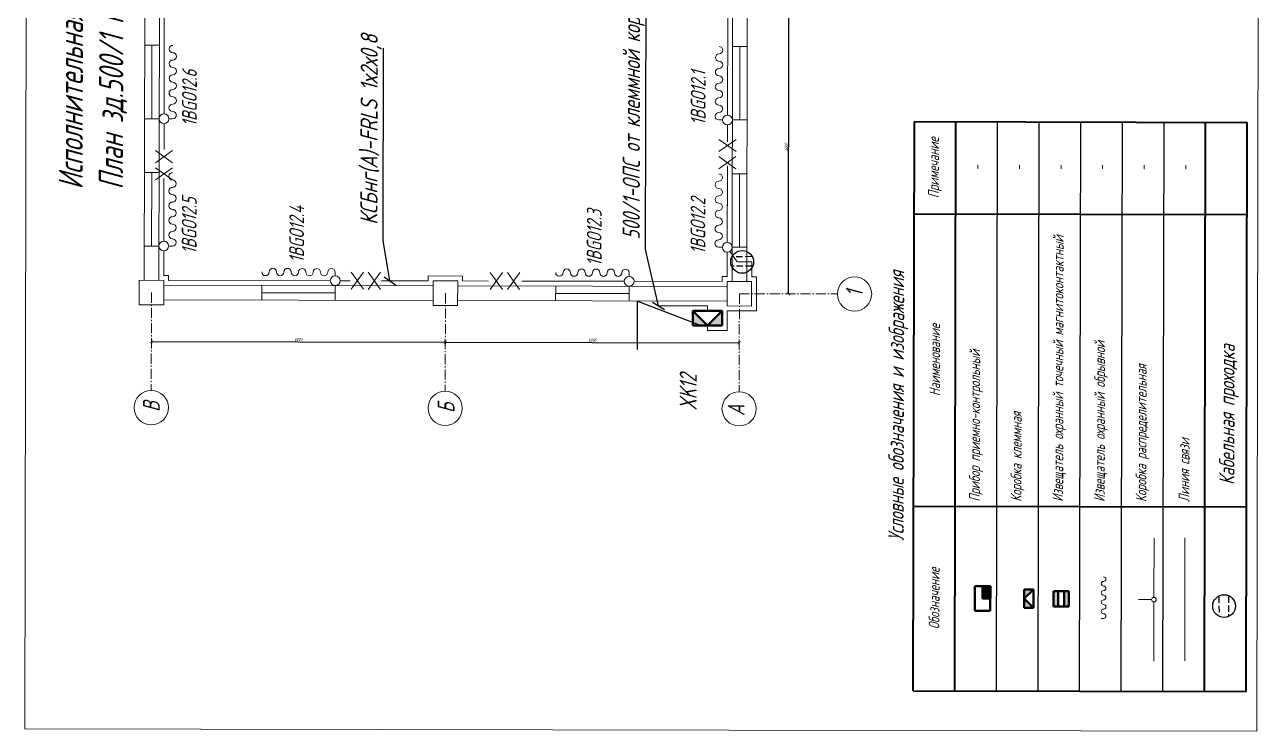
# Model space of a CAD drawing. Header units: millimetres. Extents: x 11147 to 17246, y -744 to 6547.
# Drawn here: x 16260 to 17231, y 1088 to 1644 of the extents above; entities that cross this region are included whole.
import ezdxf
from ezdxf import colors
from ezdxf.entities.mleader import LeaderData, LeaderLine
from ezdxf.math import Vec2, Vec3

# ---------------------------------------------------------------- set-up
doc = ezdxf.new("R2010")
doc.units = ezdxf.units.MM
doc.linetypes.add('gost5', pattern=[7, 5, -2, 0])
doc.linetypes.add('gost6', pattern=[12, 8, -1.5, 1, -1.5])
doc.layers.get('Defpoints').update_dxf_attribs({"color": 33})
for name, color, linetype, lineweight in [('Датчики (Вновь)', 2, 'Continuous', 50), ('КаБель силовой (Вновь)', 1, 'Continuous', 60), ('Линия выноска', 137, 'Continuous', 20), ('Линия связи (Вновь)', 3, 'Continuous', 60), ('Осевая', 4, 'gost6', 25), ('ППК и др. приБоры', 171, 'Continuous', 50), ('Размерная', 4, 'Continuous', 25), ('Рамка толстая', 7, 'Continuous', 60), ('Рамка тонкая', 5, 'Continuous', 25), ('Связь', 84, 'Continuous', 50), ('Строительный', 251, 'Continuous', 13), ('ТаБлица', 253, 'Continuous', 25), ('текст', 7, 'Continuous', 25), ('Щиты пульты (Вновь)', 5, 'Continuous', 50), ('Эл. аппараты (Вновь)', 93, 'Continuous', 50)]:
    doc.layers.add(name, color=color, linetype=linetype, lineweight=lineweight)
doc.styles.add('Simplex', font='simplex.shx', dxfattribs={"width": 0.7, "oblique": 15})
doc.styles.get("Standard").update_dxf_attribs({"font": 'arial.ttf'})
doc.dimstyles.new('ISO-25', dxfattribs={"dimtxt": 2.5, "dimasz": 2.5, "dimexe": 1.25, "dimexo": 0.625, "dimtad": 1, "dimtxsty": 'Standard', "dimcen": 2.5, "dimadec": 0, "dimazin": 0, "dimtfac": 1, "dimtmove": 0, "dimatfit": 3, "dimfxl": 1, "dimarcsym": 0})

# ---------------------------------------------------------------- blocks, each defined once
blk = doc.blocks.new('_ArchTick')
at = {"color": 0, "linetype": 'ByBlock', "const_width": 0.15}
blk.add_lwpolyline([(-0.5, -0.5), (0.5, 0.5)], dxfattribs=at)
blk = doc.blocks.new('*D138')
at = {"layer": 'Defpoints', "color": 0, "lineweight": 80, "transparency": 16777216}
for p in [(16860.48, 1663.25), (16860.48, 1663.25), (16859.99, 1432.14)]:
    blk.add_point(p, dxfattribs=at)
at = {"layer": 'Размерная', "color": 0, "lineweight": -2, "transparency": 16777216}
for p, q in [((16859.85, 1663.25), (16859.23, 1663.25)), ((16859.99, 1432.14), (16860.48, 1663.25)), ((16860.62, 1432.13), (16861.24, 1432.13))]:
    blk.add_line(p, q, dxfattribs=at)
at = {"layer": 'Размерная', "color": 0, "lineweight": -2, "transparency": 16777216, "xscale": 2.5, "yscale": 2.5, "zscale": 2.5}
for p, rotation in [((16860.48, 1663.25), 89.88075628171742), ((16859.99, 1432.14), 269.8807562817174)]:
    blk.add_blockref('_ArchTick', p, dxfattribs=dict(at, rotation=rotation))
at = {"layer": 'Размерная', "color": 0, "lineweight": 20, "transparency": 16777216, "insert": (16858.36, 1547.7), "char_height": 2.5, "attachment_point": 5, "rotation": 89.88076, "style": 'Simplex'}
blk.add_mtext('6000', dxfattribs=at)
blk = doc.blocks.new('*D136')
at = {"layer": 'Defpoints', "color": 0, "lineweight": 80, "transparency": 16777216}
for p in [(16590.28, 1394.18), (16821.4, 1393.7), (16821.4, 1393.7)]:
    blk.add_point(p, dxfattribs=at)
at = {"layer": 'Размерная', "color": 0, "lineweight": -2, "transparency": 16777216}
for p, q in [((16590.28, 1394.18), (16821.4, 1393.7)), ((16590.28, 1393.55), (16590.28, 1392.93)), ((16821.4, 1394.32), (16821.4, 1394.95))]:
    blk.add_line(p, q, dxfattribs=at)
at = {"layer": 'Размерная', "color": 0, "lineweight": -2, "transparency": 16777216, "xscale": 2.5, "yscale": 2.5, "zscale": 2.5}
for p, rotation in [((16590.28, 1394.18), 179.8807562817177), ((16821.4, 1393.7), 359.8807562817177)]:
    blk.add_blockref('_ArchTick', p, dxfattribs=dict(at, rotation=rotation))
at = {"layer": 'Размерная', "color": 0, "lineweight": 20, "transparency": 16777216, "insert": (16705.84, 1395.81), "char_height": 2.5, "attachment_point": 5, "rotation": 359.88076, "style": 'Simplex'}
blk.add_mtext('6000', dxfattribs=at)
blk = doc.blocks.new('*D137')
at = {"layer": 'Defpoints', "color": 0, "lineweight": 80, "transparency": 16777216}
for p in [(16359.17, 1394.66), (16590.28, 1394.18), (16590.28, 1394.18)]:
    blk.add_point(p, dxfattribs=at)
at = {"layer": 'Размерная', "color": 0, "lineweight": -2, "transparency": 16777216}
for p, q in [((16359.17, 1394.66), (16590.28, 1394.18)), ((16359.17, 1394.03), (16359.17, 1393.41)), ((16590.28, 1394.8), (16590.29, 1395.43))]:
    blk.add_line(p, q, dxfattribs=at)
at = {"layer": 'Размерная', "color": 0, "lineweight": -2, "transparency": 16777216, "xscale": 2.5, "yscale": 2.5, "zscale": 2.5}
for p, rotation in [((16359.17, 1394.66), 179.8807562817177), ((16590.28, 1394.18), 359.8807562817177)]:
    blk.add_blockref('_ArchTick', p, dxfattribs=dict(at, rotation=rotation))
at = {"layer": 'Размерная', "color": 0, "lineweight": 20, "transparency": 16777216, "insert": (16474.73, 1396.29), "char_height": 2.5, "attachment_point": 5, "rotation": 359.88076, "style": 'Simplex'}
blk.add_mtext('6000', dxfattribs=at)
blk = doc.blocks.new('_Oblique')
at = {"color": 0, "linetype": 'ByBlock', "lineweight": -2}
blk.add_line((-0.5, -0.5), (0.5, 0.5), dxfattribs=at)
blk = doc.blocks.new('A$C4BB167BF')
at = {"layer": 'Щиты пульты (Вновь)', "true_color": 0xc7c8ca}
h = blk.add_hatch(color=9, dxfattribs=at)
h.paths.add_polyline_path([(0, 3), (0, 0), (3, 3)])
h.paths.add_polyline_path([(6, 3), (3, 3), (6, 0)])
at = {"layer": 'Щиты пульты (Вновь)', "color": 252, "true_color": 0x939598}
for p, q in [((0, 3), (0, 0)), ((6, 3), (0, 3)), ((0, 0), (3, 3)), ((3, 3), (6, 0)), ((6, 0), (6, 3)), ((0, 0), (6, 0))]:
    blk.add_line(p, q, dxfattribs=at)
blk = doc.blocks.new('_None')
blk = doc.blocks.new('A$C48594EF7')
at = {"layer": 'Щиты пульты (Вновь)'}
h = blk.add_hatch(color=256, dxfattribs=at)
h.paths.add_polyline_path([(0, 3), (0, 0), (3, 3)])
h.paths.add_polyline_path([(6, 3), (3, 3), (6, 0)])
for p, q in [((0, 3), (0, 0)), ((6, 3), (0, 3)), ((0, 0), (3, 3)), ((3, 3), (6, 0)), ((6, 0), (6, 3)), ((0, 0), (6, 0))]:
    blk.add_line(p, q, dxfattribs=at)
blk = doc.blocks.new('*T158')
at = {"layer": 'ТаБлица', "color": 0, "linetype": 'ByBlock', "lineweight": 40, "transparency": 16777216}
for p, q in [((0, 0), (0.93, 447.7)), ((0.93, 447.7), (262.65, 447.15)), ((32.71, -0.07), (33.65, 447.63)), ((229, -0.48), (229.94, 447.22)), ((261.72, -0.54), (262.65, 447.15)), ((0.78, 375.1), (262.5, 374.55)), ((0.3, 145.2), (262.02, 144.65)), ((0, 0), (261.72, -0.54))]:
    blk.add_line(p, q, dxfattribs=at)
at = {"layer": 'ТаБлица', "color": 5, "linetype": 'ByBlock', "lineweight": 25, "transparency": 16777216}
for p, q in [((65.43, -0.14), (66.36, 447.56)), ((98.14, -0.2), (99.08, 447.49)), ((130.86, -0.27), (131.79, 447.43)), ((163.57, -0.34), (164.51, 447.36)), ((196.29, -0.41), (197.22, 447.29))]:
    blk.add_line(p, q, dxfattribs=at)
at = {"layer": 'ТаБлица', "color": 2, "lineweight": 20, "transparency": 16777216, "char_height": 8.47, "rotation": 89.88076, "style": 'Simplex'}
for s, insert, width, attachment_point in [('{\\C256;\\c0;Примечание}', (17.21, 411.37), 72.6, 5), ('-', (49.93, 411.3), 65.34, 5), ('-', (82.64, 411.23), 65.34, 5), ('-', (115.36, 411.16), 65.34, 5), ('-', (148.07, 411.09), 65.34, 5), ('-', (180.79, 411.02), 65.34, 5), ('-', (213.5, 410.96), 65.34, 5), ('{\\C256;\\c0;Извещатель охранный точечный магнитоконтактный }', (114.81, 148.59), 222.64, 4), ('{\\C256;\\c0;Наименование}', (16.9, 260.12), 229.9, 5), ('{\\C256;\\c0;Извещатель охранный обрывной}', (147.53, 148.52), 222.64, 4), ('{\\C256;\\c0;Прибор приемно-контрольный}', (49.38, 148.73), 222.64, 4), ('{\\C256;\\c0;Коробка распределительная}', (180.24, 148.46), 222.64, 4), ('{\\C256;\\c0;Коробка клеммная}', (82.1, 148.66), 222.64, 4), ('{\\C256;\\c0;Линия связи}', (212.96, 148.39), 222.64, 4), ('{\\C256;\\c0;Обозначение}', (16.51, 72.57), 145.2, 5)]:
    blk.add_mtext(s, dxfattribs=dict(at, insert=insert, width=width, attachment_point=attachment_point))
blk = doc.blocks.new('A$C3F1D3E92')
at = {"layer": 'Датчики (Вновь)', "true_color": 0x000000}
h = blk.add_hatch(color=18, dxfattribs=at)
h.paths.add_polyline_path([(5, 3.5), (5, 5), (0, 5), (0, 3.5)])
h.paths.add_polyline_path([(0, 1.5), (0, 0), (5, 0), (5, 1.5)])
at = {"layer": 'Датчики (Вновь)', "color": 18, "true_color": 0x000000}
for p, q in [((0, 5), (0, 0)), ((5, 5), (0, 5)), ((5, 0), (5, 5)), ((0, 3.5), (5, 3.5)), ((0, 1.5), (5, 1.5)), ((0, 0), (5, 0))]:
    blk.add_line(p, q, dxfattribs=at)
blk = doc.blocks.new('A$C3B4B2642')
at = {"layer": 'ППК и др. приБоры'}
blk.add_hatch(color=256, dxfattribs=at).paths.add_polyline_path([(4, 2.5), (4, 0), (8, 0), (8, 2.5)])
for p, q in [((0, 5), (0, 0)), ((8, 5), (0, 5)), ((8, 0), (8, 5)), ((4, 0), (4, 2.5)), ((4, 2.5), (8, 2.5)), ((0, 0), (8, 0))]:
    blk.add_line(p, q, dxfattribs=at)

msp = doc.modelspace()

# ---------------------------------------------------------------- linework, layer by layer
at = {"color": 1, "linetype": 'gost5', "lineweight": 30}
for p, q in [((16830.90058, 1461.43609), (16816.69854, 1461.34119)), ((16831.25848, 1453.84391), (16815.81122, 1454.00051)), ((17198.47869, 1193.74284), (17198.57358, 1179.5408)), ((17206.07087, 1194.10074), (17205.91426, 1178.65348))]:
    msp.add_line(p, q, dxfattribs=at)
at = {"color": 5, "lineweight": 30}
for centre in [(16823.66659, 1457.34431), (17202.57047, 1186.50885)]:
    msp.add_circle(centre, 8.97299, dxfattribs=at)
at = {"layer": 'КаБель силовой (Вновь)', "lineweight": 20}
for p, q in [((16375.90702, 1569.88538), (16373.01813, 1569.8914)), ((16805.3896, 1568.99155), (16808.2785, 1568.98553)), ((16375.6986, 1469.73698), (16372.8097, 1469.74299)), ((16805.18117, 1468.84314), (16808.07007, 1468.83713)), ((16503.73091, 1449.24816), (16503.7249, 1446.35926)), ((16734.84261, 1448.76717), (16734.8366, 1445.87827)), ((17107.79136, 1176.87366), (17105.97636, 1176.87744))]:
    msp.add_line(p, q, dxfattribs=at)
for centre, radius, start, end in [((16376.02126, 1624.77441), 2.8889, 89.88075628, 269.88075628), ((16805.50383, 1623.88058), 2.8889, 269.88075628, 89.88075628), ((16375.99721, 1613.21883), 2.8889, 89.88075628, 269.88075628), ((16376.00923, 1618.99662), 2.8889, 269.88075628, 89.88075628), ((16805.49181, 1618.10278), 2.8889, 89.88075628, 269.88075628), ((16805.47978, 1612.32499), 2.8889, 269.88075628, 89.88075628), ((16375.97316, 1601.66324), 2.8889, 89.88075628, 269.88075628), ((16375.98519, 1607.44104), 2.8889, 269.88075628, 89.88075628), ((16805.46776, 1606.5472), 2.8889, 89.88075628, 269.88075628), ((16805.45574, 1600.76941), 2.8889, 269.88075628, 89.88075628), ((16375.96114, 1595.88545), 2.8889, 269.88075628, 89.88075628), ((16805.44371, 1594.99161), 2.8889, 89.88075628, 269.88075628), ((16375.94911, 1590.10766), 2.8889, 89.88075628, 269.88075628), ((16375.93709, 1584.32987), 2.8889, 269.88075628, 89.88075628), ((16805.41966, 1583.43603), 2.8889, 89.88075628, 269.88075628), ((16805.43169, 1589.21382), 2.8889, 269.88075628, 89.88075628), ((16375.92506, 1578.55207), 2.8889, 89.88075628, 269.88075628), ((16375.91304, 1572.77428), 2.8889, 269.88075628, 89.88075628), ((16805.39561, 1571.88044), 2.8889, 89.88075628, 269.88075628), ((16805.40764, 1577.65824), 2.8889, 269.88075628, 89.88075628), ((16375.81283, 1524.62601), 2.8889, 89.88075628, 269.88075628), ((16805.29541, 1523.73217), 2.8889, 269.88075628, 89.88075628), ((16375.78878, 1513.07043), 2.8889, 89.88075628, 269.88075628), ((16375.80081, 1518.84822), 2.8889, 269.88075628, 89.88075628), ((16805.28338, 1517.95438), 2.8889, 89.88075628, 269.88075628), ((16375.77676, 1507.29263), 2.8889, 269.88075628, 89.88075628), ((16805.25933, 1506.39879), 2.8889, 89.88075628, 269.88075628), ((16805.27136, 1512.17659), 2.8889, 269.88075628, 89.88075628), ((16375.76473, 1501.51484), 2.8889, 89.88075628, 269.88075628), ((16375.75271, 1495.73705), 2.8889, 269.88075628, 89.88075628), ((16805.23528, 1494.84321), 2.8889, 89.88075628, 269.88075628), ((16805.24731, 1500.621), 2.8889, 269.88075628, 89.88075628), ((16375.74068, 1489.95926), 2.8889, 89.88075628, 269.88075628), ((16375.72866, 1484.18146), 2.8889, 269.88075628, 89.88075628), ((16805.22326, 1489.06542), 2.8889, 269.88075628, 89.88075628), ((16375.71663, 1478.40367), 2.8889, 89.88075628, 269.88075628), ((16805.21123, 1483.28762), 2.8889, 89.88075628, 269.88075628), ((16805.19921, 1477.50983), 2.8889, 269.88075628, 89.88075628), ((16375.70461, 1472.62588), 2.8889, 269.88075628, 89.88075628), ((16805.18718, 1471.73204), 2.8889, 89.88075628, 269.88075628), ((16448.84188, 1449.36239), 2.8889, 179.88075628, 359.88075628), ((16454.61967, 1449.35037), 2.8889, 359.88075628, 179.88075628), ((16460.39747, 1449.33835), 2.8889, 179.88075628, 359.88075628), ((16466.17526, 1449.32632), 2.8889, 359.88075628, 179.88075628), ((16471.95305, 1449.3143), 2.8889, 179.88075628, 359.88075628), ((16477.73084, 1449.30227), 2.8889, 359.88075628, 179.88075628), ((16483.50864, 1449.29025), 2.8889, 179.88075628, 359.88075628), ((16489.28643, 1449.27822), 2.8889, 359.88075628, 179.88075628), ((16495.06422, 1449.2662), 2.8889, 179.88075628, 359.88075628), ((16500.84201, 1449.25417), 2.8889, 359.88075628, 179.88075628), ((16679.95358, 1448.88141), 2.8889, 179.88075628, 359.88075628), ((16685.73137, 1448.86938), 2.8889, 359.88075628, 179.88075628), ((16691.50917, 1448.85736), 2.8889, 179.88075628, 359.88075628), ((16697.28696, 1448.84533), 2.8889, 359.88075628, 179.88075628), ((16703.06475, 1448.83331), 2.8889, 179.88075628, 359.88075628), ((16708.84254, 1448.82128), 2.8889, 359.88075628, 179.88075628), ((16714.62034, 1448.80926), 2.8889, 179.88075628, 359.88075628), ((16720.39813, 1448.79723), 2.8889, 359.88075628, 179.88075628), ((16726.17592, 1448.78521), 2.8889, 179.88075628, 359.88075628), ((16731.95371, 1448.77318), 2.8889, 359.88075628, 179.88075628), ((17107.84802, 1204.0986), 1.815, 89.88075628, 269.88075628), ((17107.85557, 1207.72859), 1.815, 269.88075628, 89.88075628), ((17107.83291, 1196.83862), 1.815, 89.88075628, 269.88075628), ((17107.82536, 1193.20862), 1.815, 269.88075628, 89.88075628), ((17107.84047, 1200.46861), 1.815, 269.88075628, 89.88075628), ((17107.8178, 1189.57863), 1.815, 89.88075628, 269.88075628), ((17107.81025, 1185.94864), 1.815, 269.88075628, 89.88075628), ((17107.80269, 1182.31865), 1.815, 89.88075628, 269.88075628), ((17107.79514, 1178.68865), 1.815, 269.88075628, 89.88075628)]:
    msp.add_arc(centre, radius, start, end, dxfattribs=at)
at = {"layer": 'Линия связи (Вновь)', "lineweight": 20}
for p, q in [((16369.17428, 1573.75128), (16369.33461, 1650.78851)), ((16812.2987, 1649.86661), (16812.13837, 1572.82938)), ((16369.11616, 1545.82485), (16369.15825, 1566.04755)), ((16812.12234, 1565.12566), (16812.09438, 1551.69245)), ((16812.10234, 1555.51366), (16812.12234, 1565.12566)), ((16362.35336, 1535.24669), (16375.85492, 1544.84828)), ((16375.83488, 1535.21863), (16362.3734, 1544.87634)), ((16805.33773, 1544.07066), (16818.83929, 1553.67226)), ((16818.81925, 1544.0426), (16805.35778, 1553.70032)), ((16805.30968, 1530.58915), (16818.81123, 1540.19074)), ((16818.79119, 1530.56109), (16805.32972, 1540.2188)), ((16362.3253, 1521.76517), (16375.82686, 1531.36677)), ((16375.80682, 1521.73711), (16362.34534, 1531.39483)), ((16812.05543, 1532.97624), (16811.92995, 1472.68098)), ((16811.92995, 1472.68098), (16812.04919, 1529.97885)), ((16368.96585, 1473.60287), (16369.06846, 1522.90258)), ((16368.90974, 1446.63984), (16368.94982, 1465.89915)), ((16811.91391, 1464.97725), (16811.87383, 1445.71794)), ((16819.6016, 1457.2575), (16814.05189, 1465.61973)), ((16831.15719, 1457.23345), (16819.6016, 1457.2575)), ((16831.13314, 1445.67786), (16831.15719, 1457.23345)), ((16516.20954, 1435.74062), (16525.86725, 1449.20209)), ((16516.23759, 1449.22213), (16525.83919, 1435.72057)), ((16529.69105, 1435.71256), (16539.34876, 1449.17403)), ((16529.71911, 1449.19407), (16539.32071, 1435.69252)), ((16625.6192, 1435.51291), (16635.27691, 1448.97439)), ((16625.64725, 1448.99443), (16635.24885, 1435.49287)), ((16639.10071, 1435.48485), (16648.75842, 1448.94633)), ((16639.12877, 1448.96637), (16648.73037, 1435.46481)), ((16372.7616, 1446.63182), (16368.90974, 1446.63984)), ((16372.75358, 1442.77996), (16372.7616, 1446.63182)), ((16499.86502, 1442.51542), (16372.75358, 1442.77996)), ((16515.53604, 1442.4828), (16507.56874, 1442.49939)), ((16576.90225, 1442.35509), (16540.06771, 1442.43175)), ((16576.90225, 1442.35509), (16576.91027, 1446.20695)), ((16576.91027, 1446.20695), (16603.8733, 1446.15083)), ((16603.8733, 1446.15083), (16603.86528, 1442.29897)), ((16624.26364, 1442.25652), (16603.86528, 1442.29897)), ((16730.97672, 1442.03443), (16650.52778, 1442.20186)), ((16808.01395, 1441.8741), (16738.68044, 1442.0184)), ((16808.02197, 1445.72596), (16808.01395, 1441.8741)), ((16811.87383, 1445.71794), (16808.02197, 1445.72596)), ((16834.985, 1445.66985), (16831.13314, 1445.67786)), ((16834.985, 1445.66985), (16834.92888, 1418.70681)), ((16796.41828, 1422.63884), (16757.89967, 1422.71901)), ((16796.41027, 1418.78698), (16796.41828, 1422.63884)), ((16811.78565, 1403.34747), (16811.81771, 1418.75491)), ((16811.81771, 1418.75491), (16834.92888, 1418.70681)), ((16796.38622, 1407.23139), (16796.3782, 1403.37953)), ((16796.3782, 1403.37953), (16811.78565, 1403.34747)), ((17147.37439, 1193.383), (17147.47134, 1239.9679)), ((17171.57174, 1143.41049), (17171.7732, 1240.21029)), ((17145.55561, 1191.57178), (17135.27064, 1191.59319)), ((17147.26988, 1143.16811), (17147.36683, 1189.75301))]:
    msp.add_line(p, q, dxfattribs=at)
at = {"layer": 'Осевая', "lineweight": 20}
for p, q in [((16359.25203, 1433.17837), (16359.0917, 1356.14113)), ((16590.36373, 1432.69738), (16590.2034, 1355.66014)), ((16821.47543, 1432.21639), (16821.3151, 1355.17915)), ((16821.47543, 1432.21639), (16898.51266, 1432.05606))]:
    msp.add_line(p, q, dxfattribs=at)
at = {"layer": 'Рамка толстая', "color": 18, "lineweight": 20, "true_color": 0x000000}
for p, q in [((16259.60534, 1090.0202), (16262.37983, 2423.14231)), ((17228.22824, 1088.0043), (17231.00273, 2421.12641)), ((17228.22824, 1088.0043), (16259.60534, 1090.0202))]:
    msp.add_line(p, q, dxfattribs=at)
at = {"layer": 'Рамка тонкая', "lineweight": 20}
for centre in [(16911.99417, 1432.028), (16359.06364, 1342.65962), (16590.17534, 1342.17863), (16821.28704, 1341.69764)]:
    msp.add_circle(centre, 13.48155, dxfattribs=at)
at = {"layer": 'Связь', "lineweight": 20}
msp.add_circle((17147.37061, 1191.568), 1.815, dxfattribs=at)
at = {"layer": 'Строительный', "lineweight": 20}
for p, q in [((16353.49428, 1442.82004), (16353.93518, 1654.67244)), ((16365.04986, 1442.796), (16365.49077, 1654.64839)), ((16815.71767, 1441.85807), (16816.15858, 1653.71046)), ((16827.27326, 1441.83402), (16827.71417, 1653.68641)), ((16353.87907, 1627.7094), (16365.43465, 1627.68536)), ((16359.53661, 1569.91945), (16359.65686, 1627.69738)), ((16827.65805, 1626.72338), (16816.10247, 1626.74743)), ((16821.76001, 1568.95748), (16821.88026, 1626.7354)), ((16365.3144, 1569.90743), (16353.75882, 1569.93148)), ((16815.98222, 1568.9695), (16827.5378, 1568.94545)), ((16353.67064, 1527.561), (16365.22622, 1527.53695)), ((16359.32818, 1469.77105), (16359.44843, 1527.54898)), ((16827.44962, 1526.57497), (16815.89404, 1526.59902)), ((16821.55158, 1468.80907), (16821.67183, 1526.587)), ((16365.10598, 1469.75903), (16353.55039, 1469.78308)), ((16815.77379, 1468.8211), (16827.32938, 1468.79705)), ((16349.64241, 1442.82806), (16349.60233, 1423.56875)), ((16368.90172, 1442.78798), (16349.64241, 1442.82806)), ((16368.86164, 1423.52867), (16368.90172, 1442.78798)), ((16368.89371, 1438.93612), (16580.7461, 1438.49521)), ((16445.90689, 1427.2202), (16445.93094, 1438.77579)), ((16503.70886, 1438.65554), (16503.68481, 1427.09996)), ((16580.75411, 1442.34707), (16580.71403, 1423.08776)), ((16600.01342, 1442.30699), (16580.75411, 1442.34707)), ((16599.97334, 1423.04768), (16600.01342, 1442.30699)), ((16600.00541, 1438.45513), (16811.8578, 1438.01422)), ((16677.01859, 1426.73921), (16677.04264, 1438.2948)), ((16734.82056, 1438.17455), (16734.79651, 1426.61897)), ((16811.86581, 1441.86608), (16811.82573, 1422.60677)), ((16831.12512, 1441.826), (16811.86581, 1441.86608)), ((16831.08504, 1422.56669), (16831.12512, 1441.826)), ((16445.91891, 1432.998), (16503.69684, 1432.87775)), ((16677.03061, 1432.51701), (16734.80854, 1432.39676)), ((16349.60233, 1423.56875), (16368.86164, 1423.52867)), ((16368.86966, 1427.38053), (16580.72205, 1426.93963)), ((16580.71403, 1423.08776), (16599.97334, 1423.04768)), ((16599.98136, 1426.89954), (16811.83375, 1426.45864)), ((16811.82573, 1422.60677), (16831.08504, 1422.56669))]:
    msp.add_line(p, q, dxfattribs=at)
at = {"layer": 'Эл. аппараты (Вновь)', "lineweight": 20}
for centre in [(16369.16627, 1569.89941), (16369.16627, 1569.89941), (16812.13036, 1568.97752), (16812.13036, 1568.97752), (16368.95784, 1469.75101), (16368.95784, 1469.75101), (16811.92193, 1468.82911), (16811.92193, 1468.82911), (16503.71688, 1442.5074), (16503.71688, 1442.5074), (16734.82858, 1442.02641), (16734.82858, 1442.02641)]:
    msp.add_circle(centre, 3.85187, dxfattribs=at)

# ---------------------------------------------------------------- block references
msp.add_blockref('*T158', (16958.10656, 1119.94761))
at = {"lineweight": 20}
for name, p, xscale, yscale, zscale, rotation in [('A$C4BB167BF', (16807.96567, 1418.76282), 3.851869999999999, 3.851869999999999, 3.851869999999999, 179.8807562816986), ('A$C3B4B2642', (17018.73734, 1182.74128), 2.42, 2.42, 2.42, 89.88075628169861), ('A$C3F1D3E92', (17080.44198, 1186.24299), 2.42, 2.42, 2.42, 89.88075628169861)]:
    msp.add_blockref(name, p, dxfattribs=dict(at, xscale=xscale, yscale=yscale, zscale=zscale, rotation=rotation))
at = {"layer": 'ТаБлица', "color": 2, "lineweight": 20, "xscale": 2.42, "yscale": 2.42, "zscale": 2.42, "rotation": 89.88075628169861}
msp.add_blockref('A$C48594EF7', (17052.653, 1185.10698), dxfattribs=at)

# ---------------------------------------------------------------- texts
at = {"layer": 'ТаБлица', "color": 2, "lineweight": 20, "char_height": 12.1, "width": 447.4224887, "attachment_point": 5, "rotation": 89.88075628, "style": 'Simplex'}
for s, insert in [('{\\C256;\\c0;Условные обозначения и изображения}', (16946.47275, 1343.96106)), ('{\\C256;\\c0;Кабельная проходка}', (17206.38579, 1337.03858))]:
    msp.add_mtext(s, dxfattribs=dict(at, insert=insert))
at = {"layer": 'текст', "lineweight": 20, "ltscale": 100, "insert": (16286.23737, 1514.3412), "char_height": 19, "width": 935.104, "attachment_point": 1, "rotation": 89.88075628, "style": 'Simplex'}
msp.add_mtext('Исполнительная схема монтажа сетей связи\\PПлан зд.500/1 на отм. 0.000', dxfattribs=at)
at = {"layer": 'текст', "lineweight": 20, "attachment_point": 1, "rotation": 89.88075628, "style": 'Simplex'}
for s, width, insert, char_height in [('\\pi-24.442;1BGO12.6', 5, (16383.36437, 1588.44316), 11.55561), ('\\pi-23.315;1BGO12.1', 5, (16783.32923, 1588.32921), 11.55561), ('\\pi-24.663;1BGO12.5', 5, (16383.15594, 1488.29476), 11.55561), ('\\pi-24.561;1BGO12.2', 5, (16783.12081, 1488.1808), 11.55561), ('\\pi-24.278;1BGO12.4', 5, (16467.64406, 1481.07174), 11.55561), ('\\pi-24.856;1BGO12.3', 5, (16701.56766, 1478.99885), 11.55561), ('\\pi1.2417;1', 6.0958109, (16905.16891, 1428.62092), 13.481545), ('\\pi-1.4979;В', 6.0958109, (16352.52001, 1340.81591), 13.3), ('\\pi-1.1723;Б', 6.0958109, (16584.21978, 1339.59258), 13.3), ('\\pi-0.72043;А', 6.0958109, (16812.28869, 1336.83801), 13.3)]:
    msp.add_mtext_dynamic_manual_height_columns(s, width=width, gutter_width=12.5, heights=[0], dxfattribs=dict(at, insert=insert, char_height=char_height))

# ---------------------------------------------------------------- dimensions: what is measured, and where the dimension line sits
at = {"layer": 'Размерная', "lineweight": 20}
dim = msp.add_linear_dim(base=(16860.47503, 1663.24792), p1=(16859.99404, 1432.13622), p2=(16860.47503, 1663.24792), angle=89.88075628, text='6000', dimstyle='ISO-25', override={"dimlfac": 100, "dimtxsty": 'Simplex', "dimblk1": 'ArchTick', "dimblk2": 'ArchTick', "dimsah": 1}, dxfattribs=at)
dim.commit()
dim.dimension.update_dxf_attribs({"geometry": '*D138', "text_midpoint": (16860.23454, 1547.69207), "dimtype": 160})
for base, p1, p2, picture, middle in [((16590.28356, 1394.17876), (16359.17186, 1394.65975), (16590.28356, 1394.17876), '*D137', (16474.73161, 1396.29425)), ((16821.39526, 1393.69777), (16590.28356, 1394.17876), (16821.39526, 1393.69777), '*D136', (16705.84331, 1395.81326))]:
    dim = msp.add_linear_dim(base=base, p1=p1, p2=p2, angle=179.88075628, text='6000', dimstyle='ISO-25', override={"dimlfac": 100, "dimtxsty": 'Simplex', "dimblk1": 'ArchTick', "dimblk2": 'ArchTick', "dimsah": 1}, dxfattribs=at)
    dim.commit()
    dim.dimension.update_dxf_attribs({"geometry": picture, "text_midpoint": middle})

# ---------------------------------------------------------------- leaders
at = {"layer": 'Линия выноска', "lineweight": 20}
ml = msp.add_multileader_mtext('Standard', dxfattribs=at)
ml.set_content('\\pxsm0.75;{\\C256;\\c0;500/1-ОПС от клеммной коробки КС-20/1 (сущ.) }', color=2, style='Simplex')
ml.set_leader_properties()
ml.set_arrow_properties(name='OBLIQUE')
ml.build(insert=Vec2(0, 0))
ml.multileader.update_dxf_attribs({"text_left_attachment_type": 6, "text_right_attachment_type": 6, "dogleg_length": 0, "arrow_head_size": 7.70374})
ctx = ml.context
ctx.base_point, ctx.char_height, ctx.arrow_head_size, ctx.landing_gap_size, ctx.plane_origin, ctx.plane_x_axis, ctx.plane_y_axis = Vec3(16747.64926, 1467.12926), 13.481545, 7.70374, 7.70374, Vec3(17088.20098, 1972.73281), Vec3(0.002081194, 0.999997834), Vec3(-0.999997834, 0.002081194)
ctx.left_attachment, ctx.right_attachment = 6, 6
notes = []
notes.append((ctx, [(0, (1, 1, 0), (16747.64926, 1467.12926), (1, 0), 0, [(0, [(16757.89967, 1422.71901)], 0, [])])]))
ctx.mtext.insert, ctx.mtext.text_direction, ctx.mtext.rotation, ctx.mtext.flow_direction = Vec3(16729.68994, 1474.87039), Vec3(0.002081194, 0.999997834), 1.568715131, 5
ml = msp.add_multileader_mtext('Standard', dxfattribs=at)
ml.set_content('{\\Fgost|c204;\\W1;\\C256;\\c0;КСБнг(А)-FRLS 1х2х0,8}', color=2, style='Simplex')
ml.set_leader_properties()
ml.set_arrow_properties(name='OBLIQUE')
ml.build(insert=Vec2(0, 0))
ml.multileader.update_dxf_attribs({"text_left_attachment_type": 6, "text_right_attachment_type": 6, "dogleg_length": 8.32248, "arrow_head_size": 7.70374})
ctx = ml.context
ctx.base_point, ctx.char_height, ctx.arrow_head_size, ctx.landing_gap_size, ctx.plane_origin, ctx.plane_x_axis, ctx.plane_y_axis = Vec3(16541.40048, 1478.7236), 13.481545, 7.70374, 7.70374, Vec3(16533.00211, 1353.52789), Vec3(0.002081194, 0.999997834), Vec3(-0.999997834, 0.002081194)
ctx.left_attachment, ctx.right_attachment = 6, 6
notes.append((ctx, [(0, (1, 1, 0), (16541.3912, 1474.26417), (0.002081194, 0.999997834), 4.45944, [(0, [(16546.64457, 1442.41806)], 0, [])])]))
ctx.mtext.insert, ctx.mtext.text_direction, ctx.mtext.rotation, ctx.mtext.flow_direction = Vec3(16523.44116, 1486.46474), Vec3(0.002081194, 0.999997834), 1.568715131, 5
ml = msp.add_multileader_mtext('Standard', dxfattribs=at)
ml.set_content('{\\C256;\\c0;XK12}', color=2, style='Simplex')
ml.set_leader_properties()
ml.set_arrow_properties(name='NONE')
ml.build(insert=Vec2(0, 0))
ml.multileader.update_dxf_attribs({"text_left_attachment_type": 6, "text_right_attachment_type": 6, "dogleg_length": 0, "arrow_head_size": 15.40748})
ctx = ml.context
ctx.base_point, ctx.char_height, ctx.arrow_head_size, ctx.landing_gap_size, ctx.plane_origin, ctx.plane_x_axis, ctx.plane_y_axis = Vec3(16741.03083, 1376.69615), 13.481545, 15.40748, 7.70374, Vec3(17018.8138, 1982.30942), Vec3(0.002081194, 0.999997834), Vec3(-0.999997834, 0.002081194)
ctx.left_attachment, ctx.right_attachment, ctx.text_align_type = 6, 6, 2
notes.append((ctx, [(1, (1, 1, 0), (16741.13445, 1426.48476), (-1, 0), 0, [(0, [(16790.77951, 1407.24306)], 0, [])])]))
ctx.mtext.insert, ctx.mtext.text_direction, ctx.mtext.rotation, ctx.mtext.alignment, ctx.mtext.flow_direction = Vec3(16774.52208, 1369.0262), Vec3(0.002081194, 0.999997834), 1.568715131, 3, 5
for ctx, leaders in notes:
    for number, flags, end, landing, length, lines in leaders:
        leader = LeaderData()
        leader.index, (leader.has_last_leader_line, leader.has_dogleg_vector, leader.attachment_direction) = number, flags
        leader.last_leader_point, leader.dogleg_vector, leader.dogleg_length = Vec3(end), Vec3(landing), length
        for number, points, colour, breaks in lines:
            line = LeaderLine()
            line.index, line.vertices, line.color, line.breaks = number, Vec3.list(points), colors.encode_raw_color(colour), breaks
            leader.lines.append(line)
        ctx.leaders.append(leader)

doc.saveas('drawing.dxf')
